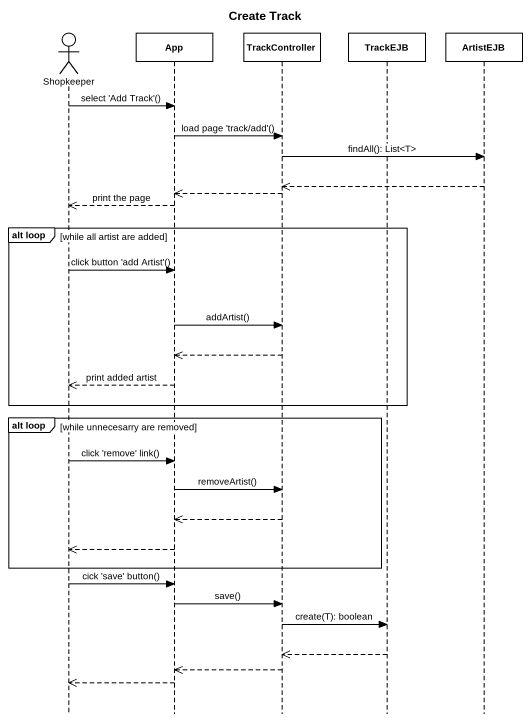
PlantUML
@startuml
title Create Track
hide footbox
actor Shopkeeper
participant App
participant TrackController
participant TrackEJB
participant ArtistEJB

Shopkeeper -> App : select 'Add Track'()
App -> TrackController : load page 'track/add'()
TrackController -> ArtistEJB : findAll(): List<T>
ArtistEJB -->> TrackController
TrackController -->> App
App -->> Shopkeeper : print the page
group alt loop [while all artist are added]
  Shopkeeper -> App : click button 'add Artist'()
  App -> TrackController : addArtist()
  TrackController -->> App
  App -->> Shopkeeper : print added artist
end
group alt loop [while unnecesarry are removed]
  Shopkeeper -> App : click 'remove' link()
  App -> TrackController : removeArtist()
  TrackController -->> App
  App -->> Shopkeeper
end
Shopkeeper -> App : cick 'save' button()
App -> TrackController : save()
TrackController -> TrackEJB : create(T): boolean
TrackEJB -->> TrackController
TrackController -->> App
App -->> Shopkeeper
@enduml
